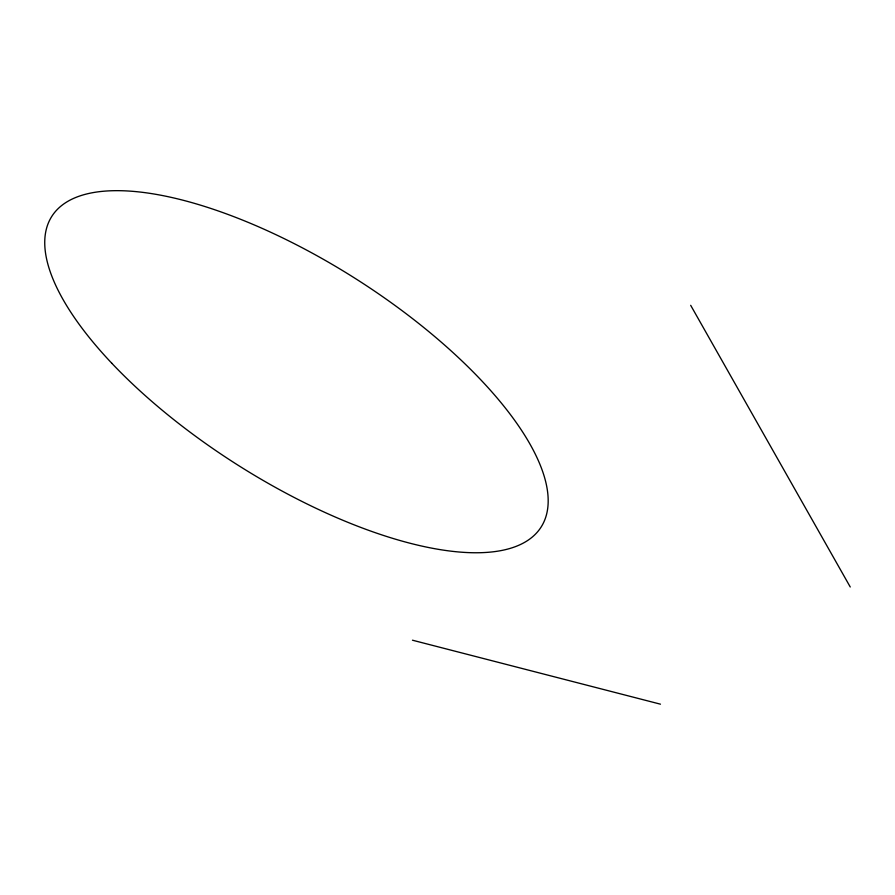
<?xml version="1.0" encoding="UTF-8"?>
<svg xmlns="http://www.w3.org/2000/svg" width="895" height="895" viewBox="0 0 895 895"><rect width="100%" height="100%" fill="white"/><g stroke="black" fill="none" stroke-linecap="round" stroke-linejoin="round"><path stroke-width="1.34" d="M412.461 640.205L660.465 704.175M690.683 305.318L850.25 586.986M111.875 363.336A289.79 110.242 32.4 0 0 537.123 532.346A289.79 110.242 32.4 0 0 240.643 219.32A289.79 110.242 32.4 0 0 111.875 363.336"/></g></svg>
